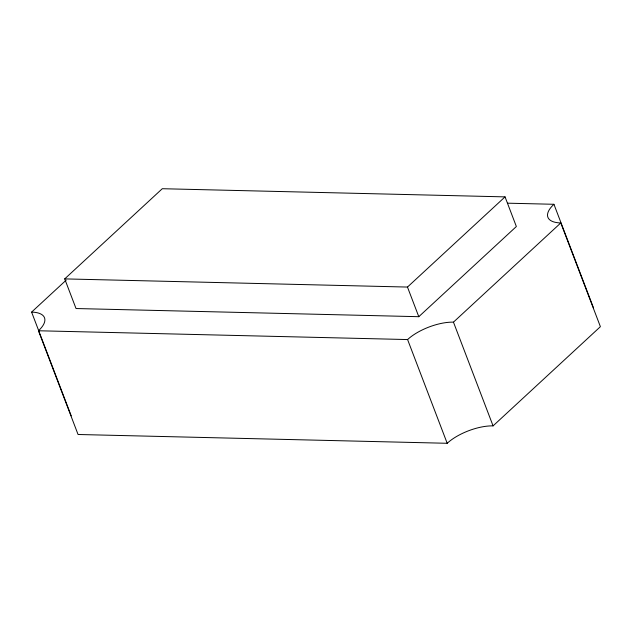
<?xml version="1.0" encoding="UTF-8"?>
<svg xmlns="http://www.w3.org/2000/svg" width="632" height="632" viewBox="0 0 632 632"><rect width="100%" height="100%" fill="white"/><g stroke="black" fill="none" stroke-linecap="round" stroke-linejoin="round"><path stroke-width="0.95" d="M64.709 278.894L162.282 188.715L505.047 196.876L516.36 226.517L418.795 316.695L76.03 308.535L64.709 278.894L407.474 287.062L505.047 196.876M507.551 203.18L553.94 204.286A34.697 14.062 -20.9 0 0 560.789 222.946L600.4 326.673L493.071 425.881A34.697 14.062 -20.9 0 0 447.195 443.285L78.06 434.492L38.449 330.765A34.697 14.062 -20.9 0 0 31.6 312.097L66.178 280.142M38.449 330.765L407.585 339.558A34.697 14.062 -20.9 0 1 453.46 322.146L560.789 222.946M553.94 204.286L593.551 308.013M453.46 322.146L493.071 425.881M407.474 287.062L418.795 316.695M407.585 339.558L447.195 443.285M31.6 312.097L71.211 415.832"/></g></svg>
